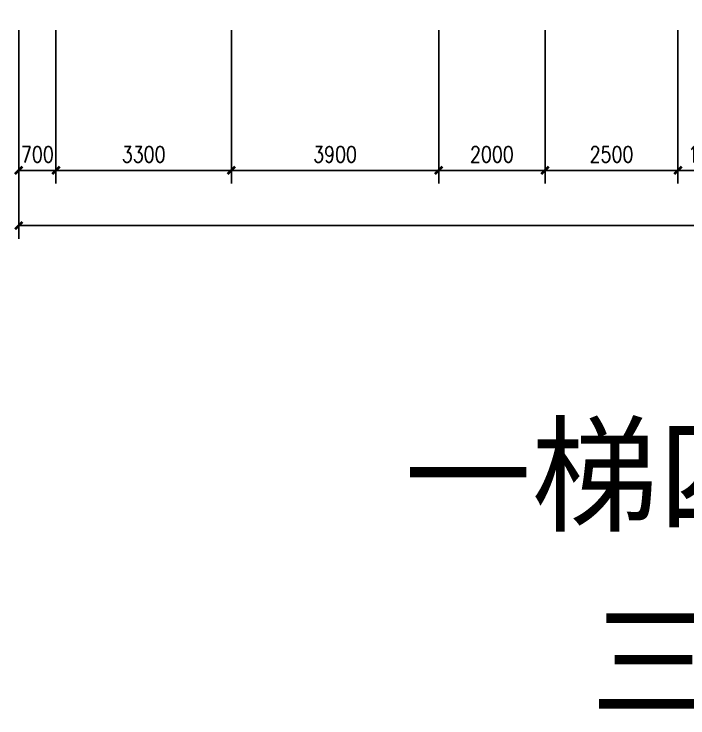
# Model space of a CAD drawing. Header units: millimetres. Extents: x 1064 to 41394, y 719 to 38162.
# Drawn here: x 6513 to 19189, y 719 to 13966 of the extents above; entities that cross this region are included whole.
import ezdxf

# ---------------------------------------------------------------- set-up
doc = ezdxf.new("R2010")
doc.units = ezdxf.units.MM
doc.layers.add('PUB_DIM', color=3, linetype='Continuous')
doc.styles.add('DIM_FONT', font='SIMPLEX.shx', dxfattribs={"width": 0.8})
doc.styles.add('ST', font='SimSun.ttf', dxfattribs={"width": 0.8})
doc.dimstyles.new('DIMN', dxfattribs={"dimtxt": 300, "dimasz": 1, "dimexe": 250, "dimexo": 300, "dimgap": 150, "dimtad": 1, "dimdec": 0, "dimdsep": 46, "dimtxsty": 'DIM_FONT', "dimblk": '_DIMX', "dimblk1": 'ARCHTICK', "dimblk2": 'ARCHTICK', "dimcen": 0.1, "dimclrt": 7, "dimadec": 0, "dimazin": 0, "dimtfac": 1, "dimtdec": 0, "dimtix": 1, "dimtmove": 2, "dimatfit": 3, "dimldrblk": '_DIMX', "dimfxl": 1, "dimtolj": 1, "dimtzin": 0, "dimarcsym": 0})

# ---------------------------------------------------------------- blocks, each defined once
blk = doc.blocks.new('_ARCHTICK')
at = {"color": 0, "linetype": 'ByBlock', "const_width": 0.15}
blk.add_lwpolyline([(-0.5, -0.5), (0.5, 0.5)], dxfattribs=at)
blk = doc.blocks.new('_DIMX')
at = {"const_width": 50}
blk.add_lwpolyline([(-70, -70), (70, 70)], dxfattribs=at)
blk = doc.blocks.new('*D106')
at = {"layer": 'DEFPOINTS', "color": 0, "transparency": 16777216}
for p in [(6601, 13966), (7301, 13966), (7301, 11025)]:
    blk.add_point(p, dxfattribs=at)
at = {"layer": 'PUB_DIM', "color": 0, "lineweight": -2, "transparency": 16777216}
for p, q in [((6601, 13666), (6601, 10775)), ((7301, 13666), (7301, 10775)), ((6600, 11025), (6599, 11025)), ((6601, 11025), (7301, 11025)), ((7302, 11025), (7303, 11025))]:
    blk.add_line(p, q, dxfattribs=at)
blk.add_blockref('_DIMX', (6601, 11025), dxfattribs=at)
at = {"layer": 'PUB_DIM', "color": 0, "lineweight": -2, "transparency": 16777216, "rotation": 180}
blk.add_blockref('_DIMX', (7301, 11025), dxfattribs=at)
at = {"layer": 'PUB_DIM', "color": 7, "transparency": 16777216, "insert": (6951, 11325), "char_height": 300, "attachment_point": 5, "style": 'DIM_FONT'}
blk.add_mtext('\\A1;700', dxfattribs=at)

msp = doc.modelspace()

# ---------------------------------------------------------------- texts
at = {"style": 'ST'}
for s, p in [('一梯四户直线型', (13856.6, 4415.2)), ('三房两厅', (17361.8, 912.3))]:
    msp.add_text(s, height=1750, dxfattribs=at).set_placement(p)

# ---------------------------------------------------------------- dimensions: what is measured, and where the dimension line sits
at = {"layer": 'PUB_DIM'}
for base, p1, p2 in [((41000.9, 9985.1), (6600.9, 13966.1), (41000.9, 13966.1)), ((10600.9, 11025.1), (7300.9, 13966.1), (10600.9, 13966.1)), ((14500.9, 11025.1), (10600.9, 13966.1), (14500.9, 13966.1)), ((16500.9, 11025.1), (14500.9, 13966.1), (16500.9, 13966.1)), ((19000.9, 11025.1), (16500.9, 13966.1), (19000.9, 13966.1)), ((20200.9, 11025.1), (19000.9, 13966.1), (20200.9, 13966.1))]:
    msp.add_linear_dim(base=base, p1=p1, p2=p2, dimstyle='DIMN', dxfattribs=at).render()
dim = msp.add_linear_dim(base=(7300.9, 11025.1), p1=(6600.9, 13966.1), p2=(7300.9, 13966.1), dimstyle='DIMN', dxfattribs=at)
dim.commit()
dim.dimension.update_dxf_attribs({"geometry": '*D106', "text_midpoint": (6950.9, 11325.1)})

doc.saveas('drawing.dxf')
